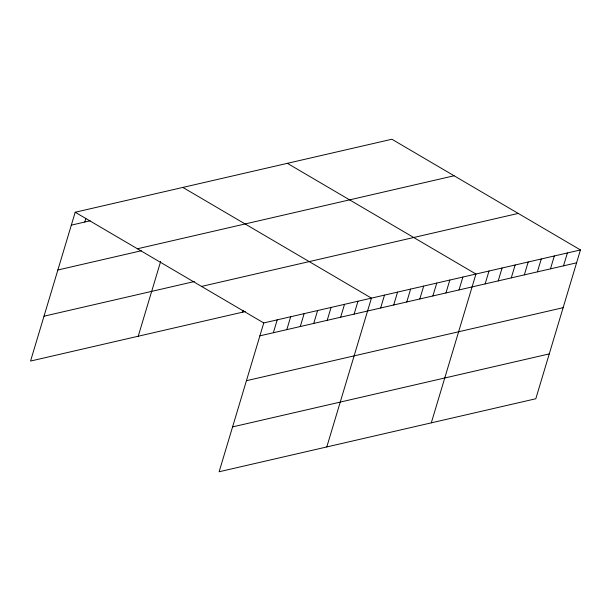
<?xml version="1.0" encoding="UTF-8"?>
<svg xmlns="http://www.w3.org/2000/svg" width="611" height="611" viewBox="0 0 611 611"><rect width="100%" height="100%" fill="white"/><g stroke="black" fill="none" stroke-linecap="round" stroke-linejoin="round"><path stroke-width="0.92" d="M580.45 249.945L263.761 322.952L219.12 471.761L535.809 398.754L580.45 249.945L391.88 139.239L75.191 212.246L30.55 361.055L245.339 311.534M84.784 222.037L85.815 218.601M138.223 336.233L160.647 261.477M242.727 312.137L243.254 310.38M273.354 332.743L277.226 319.851M286.819 329.635L290.683 316.75M300.276 326.534L304.141 313.649M313.733 323.433L317.598 310.541M327.19 320.332L331.063 307.44M340.655 317.224L344.52 304.339M354.113 314.123L357.977 301.231M326.793 446.939L371.435 298.13L182.865 187.424M380.63 308.005L384.502 295.121M393.698 304.996L397.562 292.111M406.758 301.987L410.63 289.095M419.826 298.97L423.69 286.085M432.886 295.961L436.75 283.076M445.954 292.952L449.818 280.059M459.014 289.935L462.878 277.05M431.297 422.843L475.946 274.041L287.376 163.336M485.142 283.916L489.006 271.024M498.202 280.9L502.074 268.015M511.27 277.89L515.134 265.006M524.33 274.881L528.194 261.989M537.39 271.864L541.262 258.98M550.458 268.855L554.322 255.971M563.518 265.846L567.39 252.954M71.327 225.138L90.168 220.792M137.422 248.784L454.11 175.769M57.869 269.993L141.317 250.754M44.007 316.2L194.351 281.541M201.538 286.422L518.22 213.415M259.896 335.844L576.585 262.829M246.439 380.699L563.128 307.684M232.577 426.906L549.266 353.899M75.191 212.246L263.761 322.952"/></g></svg>
